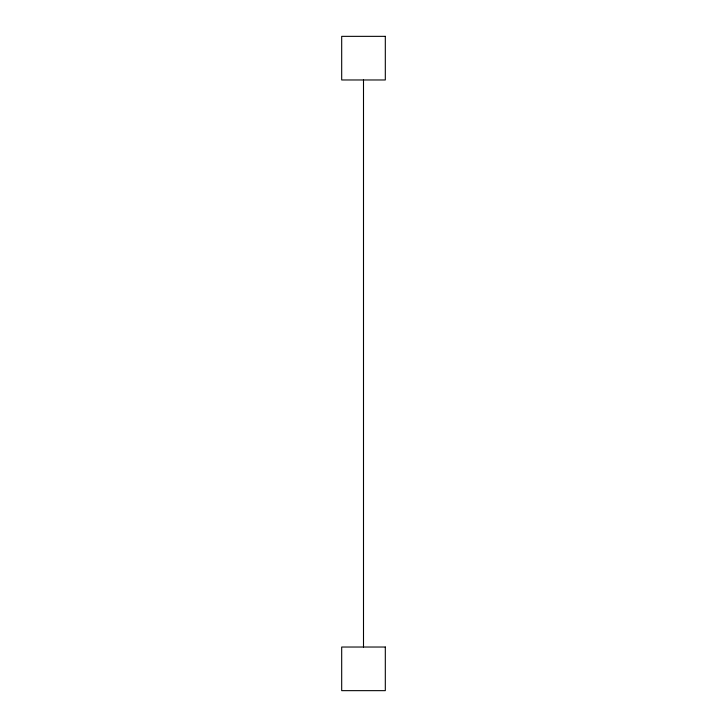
<?xml version="1.0" encoding="UTF-8"?>
<svg xmlns="http://www.w3.org/2000/svg" width="727" height="727" viewBox="0 0 727 727"><rect width="100%" height="100%" fill="white"/><g stroke="black" fill="none" stroke-linecap="round" stroke-linejoin="round"><path stroke-width="1.09" d="M363.5 79.97L363.5 647.03M385.31 36.35L341.69 36.35L341.69 79.97L385.31 79.97L385.31 36.35M385.31 647.03L341.69 647.03L341.69 690.65L385.31 690.65L385.31 647.03"/></g></svg>
